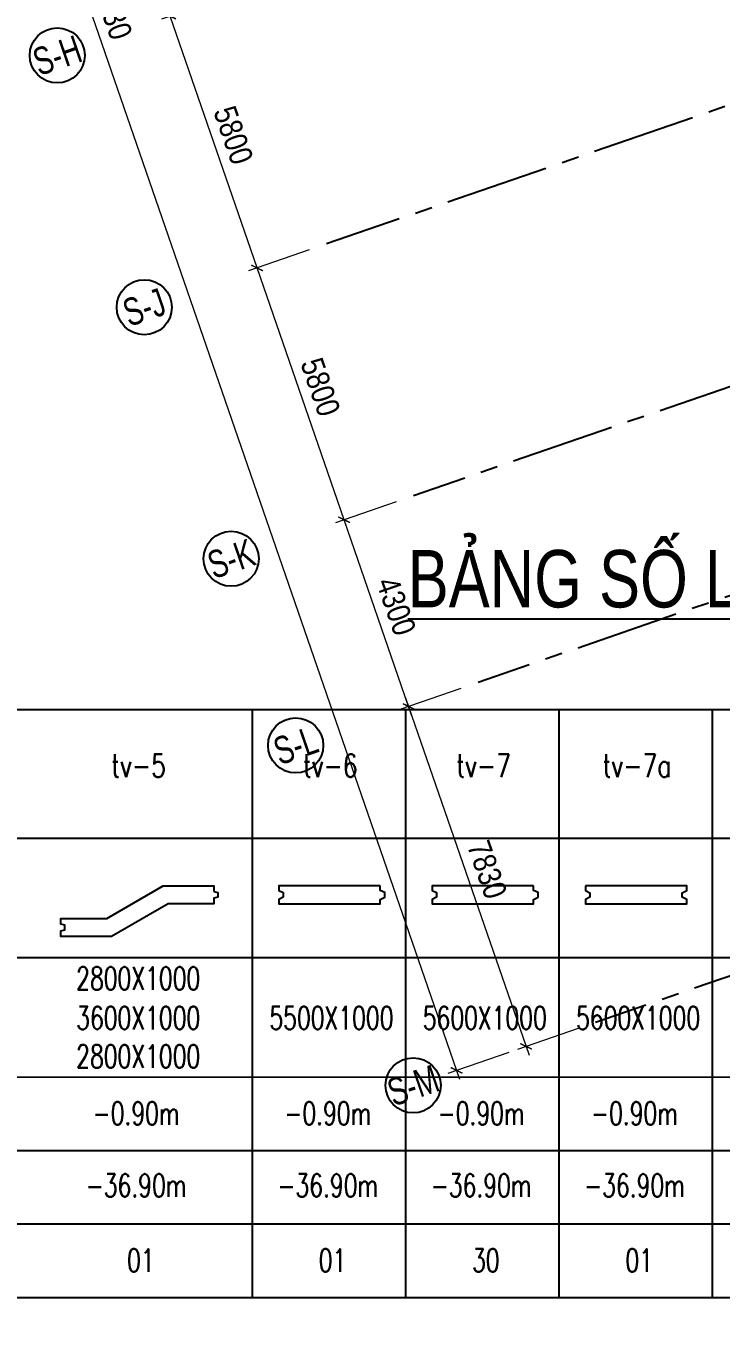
# Model space of a CAD drawing. Header units: millimetres. Extents: x 489377 to 1074388, y -818569 to -310551.
# Drawn here: x 512283 to 527407, y -417972 to -389794 of the extents above; entities that cross this region are included whole.
import ezdxf
from ezdxf.enums import TextEntityAlignment as Align
from ezdxf.xclip import XClip

# ---------------------------------------------------------------- set-up
doc = ezdxf.new("R2010")
doc.units = ezdxf.units.MM
doc.header["$LTSCALE"] = 100
doc.header["$XCLIPFRAME"] = 0
doc.header["$PDMODE"] = 32
doc.header["$PDSIZE"] = 2.5
for name, pattern in [('CENTER2', [1.125, 0.75, -0.125, 0.125, -0.125]), ('DASHDOT', [1, 0.5, -0.25, 0, -0.25]), ('DASHED', [4.5, 3, -1.5])]:
    doc.linetypes.add(name, pattern=pattern)
for name, color, linetype in [('ccu11-Betong', 6, 'Continuous'), ('ccu11-Dim', 8, 'Continuous'), ('ccu11-Khuat', 9, 'DASHED'), ('ccu11-Text', 31, 'Continuous'), ('ccu11-Thay', 7, 'Continuous'), ('ccu12-Hatch', 250, 'Continuous'), ('ccu12-Truc', 13, 'CENTER2'), ('KT-Dim', 8, 'Continuous'), ('Xref_ST_MBDV Cot vach 30.7.2022$0$Xref_ST_MBDV Cot vach 30.7.2022|Xref_ST_MBDV Cot vach 30.7.2022|Xref_ST_MBDV Cot vach 30.7.2022|Xref_ST_MBDV Cot vach 30.7.2022|A-CORE-OTLN', 2, 'Continuous'), ('Xref_ST_MBDV Cot vach 30.7.2022|Xref_ST_MBDV Cot vach 30.7.2022|Xref_ST_MBDV Cot vach 30.7.2022|Xref_ST_MBDV Cot vach 30.7.2022|A-GRID-SYM', 50, 'Continuous')]:
    doc.layers.add(name, color=color, linetype=linetype)
doc.layers.add('ccu12-Tencaukien', color=9, linetype='Continuous', lineweight=15)
doc.styles.add('Arial Narrow', font='ARIALN.TTF')
doc.styles.add('ccu11-VnAvH-B', font='VHAVANB.TTF', dxfattribs={"width": 0.8})
doc.styles.add('ccu11-vnsimli', font='vnsimli.shx', dxfattribs={"width": 0.8, "bigfont": 'vns.shx'})
doc.styles.add('HBA-Text', font='GOTHIC.TTF')
doc.dimstyles.new('ccu12-200', dxfattribs={"dimscale": 200, "dimtxt": 2.5, "dimasz": 1, "dimexe": 1, "dimexo": 2, "dimgap": 1, "dimtad": 1, "dimdec": 0, "dimdsep": 46, "dimtxsty": 'Arial Narrow', "dimblk": 'ARCHTICK', "dimcen": -1, "dimdle": 1, "dimclrd": 256, "dimclre": 256, "dimclrt": 3, "dimadec": 0, "dimazin": 2, "dimtfac": 0.1, "dimtdec": 0, "dimtmove": 0, "dimatfit": 1, "dimldrblk": 'ARCHTICK', "dimfxl": 0, "dimtvp": 0.833333, "dimtolj": 1, "dimtzin": 12, "dimarcsym": 0})

# ---------------------------------------------------------------- blocks, each defined once
blk = doc.blocks.new('GRID-SYM-flat-90')
at = {"layer": 'Xref_ST_MBDV Cot vach 30.7.2022|Xref_ST_MBDV Cot vach 30.7.2022|Xref_ST_MBDV Cot vach 30.7.2022|Xref_ST_MBDV Cot vach 30.7.2022|A-GRID-SYM'}
blk.add_circle((0, 0, 0), 900, dxfattribs=at)
at = {"layer": 'Xref_ST_MBDV Cot vach 30.7.2022|Xref_ST_MBDV Cot vach 30.7.2022|Xref_ST_MBDV Cot vach 30.7.2022|Xref_ST_MBDV Cot vach 30.7.2022|A-GRID-SYM', "style": 'HBA-Text'}
blk.add_attdef('GRID', text='', height=900, rotation=19.0471, dxfattribs=at).set_placement((0, 0, 0), align=Align.MIDDLE_CENTER)
blk = doc.blocks.new('GRID-SYM-flat-91')
at = {"layer": 'Xref_ST_MBDV Cot vach 30.7.2022|Xref_ST_MBDV Cot vach 30.7.2022|Xref_ST_MBDV Cot vach 30.7.2022|Xref_ST_MBDV Cot vach 30.7.2022|A-GRID-SYM'}
blk.add_circle((0, 0, 0), 900, dxfattribs=at)
at = {"layer": 'Xref_ST_MBDV Cot vach 30.7.2022|Xref_ST_MBDV Cot vach 30.7.2022|Xref_ST_MBDV Cot vach 30.7.2022|Xref_ST_MBDV Cot vach 30.7.2022|A-GRID-SYM', "style": 'HBA-Text'}
blk.add_attdef('GRID', text='', height=900, rotation=19.0471, dxfattribs=at).set_placement((0, 0, 0), align=Align.MIDDLE_CENTER)
blk = doc.blocks.new('GRID-SYM-flat-103')
at = {"layer": 'Xref_ST_MBDV Cot vach 30.7.2022|Xref_ST_MBDV Cot vach 30.7.2022|Xref_ST_MBDV Cot vach 30.7.2022|Xref_ST_MBDV Cot vach 30.7.2022|A-GRID-SYM'}
blk.add_circle((0, 0, 0), 900, dxfattribs=at)
at = {"layer": 'Xref_ST_MBDV Cot vach 30.7.2022|Xref_ST_MBDV Cot vach 30.7.2022|Xref_ST_MBDV Cot vach 30.7.2022|Xref_ST_MBDV Cot vach 30.7.2022|A-GRID-SYM', "style": 'HBA-Text'}
blk.add_attdef('GRID', text='', height=900, rotation=19.0471, dxfattribs=at).set_placement((0, 0, 0), align=Align.MIDDLE_CENTER)
blk = doc.blocks.new('GRID-SYM-flat-104')
at = {"layer": 'Xref_ST_MBDV Cot vach 30.7.2022|Xref_ST_MBDV Cot vach 30.7.2022|Xref_ST_MBDV Cot vach 30.7.2022|Xref_ST_MBDV Cot vach 30.7.2022|A-GRID-SYM'}
blk.add_circle((0, 0, 0), 900, dxfattribs=at)
at = {"layer": 'Xref_ST_MBDV Cot vach 30.7.2022|Xref_ST_MBDV Cot vach 30.7.2022|Xref_ST_MBDV Cot vach 30.7.2022|Xref_ST_MBDV Cot vach 30.7.2022|A-GRID-SYM', "style": 'HBA-Text'}
blk.add_attdef('GRID', text='', height=900, rotation=19.0471, dxfattribs=at).set_placement((0, 0, 0), align=Align.MIDDLE_CENTER)
blk = doc.blocks.new('_ARCHTICK')
at = {"color": 0, "linetype": 'ByBlock', "const_width": 0.15}
blk.add_lwpolyline([(-0.5, -0.5), (0.5, 0.5)], dxfattribs=at)
blk = doc.blocks.new('*D147')
at = {"layer": 'Defpoints', "color": 0, "ltscale": 0.5, "transparency": 16777216}
for p in [(1222544, -531505), (1225097, -538907), (1223585, -539429)]:
    blk.add_point(p, dxfattribs=at)
at = {"layer": 'KT-Dim', "lineweight": -2, "ltscale": 0.5, "transparency": 16777216}
for p, q in [((1222166, -531636), (1220841, -532093)), ((1220964, -531839), (1223650, -539618)), ((1224719, -539038), (1223396, -539495))]:
    blk.add_line(p, q, dxfattribs=at)
at = {"layer": 'KT-Dim', "lineweight": -2, "ltscale": 0.5, "transparency": 16777216, "xscale": 200, "yscale": 200, "zscale": 200}
for p, rotation in [((1221030, -532028), 109.0471379641783), ((1223585, -539429), 289.0471379641783)]:
    blk.add_blockref('_ARCHTICK', p, dxfattribs=dict(at, rotation=rotation))
at = {"layer": 'KT-Dim', "color": 3, "ltscale": 0.5, "transparency": 16777216, "insert": (1222738, -535580), "char_height": 500, "attachment_point": 5, "rotation": 289.0471, "style": 'Arial Narrow'}
blk.add_mtext('\\A1;7830', dxfattribs=at)
blk = doc.blocks.new('*D148')
at = {"layer": 'Defpoints', "color": 0, "ltscale": 0.5, "transparency": 16777216}
for p in [(1221139, -527441), (1219626, -527963), (1222544, -531505)]:
    blk.add_point(p, dxfattribs=at)
at = {"layer": 'KT-Dim', "lineweight": -2, "ltscale": 0.5, "transparency": 16777216}
for p, q in [((1220761, -527572), (1219437, -528029)), ((1221095, -532217), (1219561, -527774)), ((1222166, -531636), (1220841, -532093))]:
    blk.add_line(p, q, dxfattribs=at)
at = {"layer": 'KT-Dim', "lineweight": -2, "ltscale": 0.5, "transparency": 16777216, "xscale": 200, "yscale": 200, "zscale": 200}
for p, rotation in [((1219626, -527963), 109.0471379641783), ((1221030, -532028), 289.0471379641783)]:
    blk.add_blockref('_ARCHTICK', p, dxfattribs=dict(at, rotation=rotation))
at = {"layer": 'KT-Dim', "color": 3, "ltscale": 0.5, "transparency": 16777216, "insert": (1220758, -529847), "char_height": 500, "attachment_point": 5, "rotation": 289.0471, "style": 'Arial Narrow'}
blk.add_mtext('\\A1;4300', dxfattribs=at)
blk = doc.blocks.new('*D149')
at = {"layer": 'Defpoints', "color": 0, "ltscale": 0.5, "transparency": 16777216}
for p in [(1219246, -521959), (1217733, -522481), (1221139, -527441)]:
    blk.add_point(p, dxfattribs=at)
at = {"layer": 'KT-Dim', "lineweight": -2, "ltscale": 0.5, "transparency": 16777216}
for p, q in [((1218868, -522089), (1217544, -522546)), ((1219692, -528152), (1217668, -522292)), ((1220761, -527572), (1219437, -528029))]:
    blk.add_line(p, q, dxfattribs=at)
at = {"layer": 'KT-Dim', "lineweight": -2, "ltscale": 0.5, "transparency": 16777216, "xscale": 200, "yscale": 200, "zscale": 200}
for p, rotation in [((1217733, -522481), 109.0471379641783), ((1219626, -527963), 289.0471379641783)]:
    blk.add_blockref('_ARCHTICK', p, dxfattribs=dict(at, rotation=rotation))
at = {"layer": 'KT-Dim', "color": 3, "ltscale": 0.5, "transparency": 16777216, "insert": (1219110, -525074), "char_height": 500, "attachment_point": 5, "rotation": 289.0471, "style": 'Arial Narrow'}
blk.add_mtext('\\A1;5800', dxfattribs=at)
blk = doc.blocks.new('*D150')
at = {"layer": 'Defpoints', "color": 0, "ltscale": 0.5, "transparency": 16777216}
for p in [(1217353, -516476), (1215841, -516998), (1219246, -521959)]:
    blk.add_point(p, dxfattribs=at)
at = {"layer": 'KT-Dim', "lineweight": -2, "ltscale": 0.5, "transparency": 16777216}
for p, q in [((1216975, -516607), (1215652, -517064)), ((1217799, -522670), (1215775, -516809)), ((1218868, -522089), (1217544, -522546))]:
    blk.add_line(p, q, dxfattribs=at)
at = {"layer": 'KT-Dim', "lineweight": -2, "ltscale": 0.5, "transparency": 16777216, "xscale": 200, "yscale": 200, "zscale": 200}
for p, rotation in [((1215841, -516998), 109.0471379641783), ((1217733, -522481), 289.0471379641783)]:
    blk.add_blockref('_ARCHTICK', p, dxfattribs=dict(at, rotation=rotation))
at = {"layer": 'KT-Dim', "color": 3, "ltscale": 0.5, "transparency": 16777216, "insert": (1217217, -519591), "char_height": 500, "attachment_point": 5, "rotation": 289.0471, "style": 'Arial Narrow'}
blk.add_mtext('\\A1;5800', dxfattribs=at)
blk = doc.blocks.new('*D155')
at = {"layer": 'Defpoints', "color": 0, "ltscale": 0.5, "transparency": 16777216}
for p in [(1207649, -493273), (1223585, -539429, 0), (1222072, -539951)]:
    blk.add_point(p, dxfattribs=at)
at = {"layer": 'KT-Dim', "lineweight": -2, "ltscale": 0.5, "transparency": 16777216}
for p, q in [((1207271, -493403), (1205948, -493860)), ((1206072, -493606), (1222138, -540140)), ((1223207, -539560), (1221883, -540017))]:
    blk.add_line(p, q, dxfattribs=at)
at = {"layer": 'KT-Dim', "lineweight": -2, "ltscale": 0.5, "transparency": 16777216, "xscale": 200, "yscale": 200, "zscale": 200}
for p, rotation in [((1206137, -493795), 109.0471379536156), ((1222072, -539951), 289.0471379536156)]:
    blk.add_blockref('_ARCHTICK', p, dxfattribs=dict(at, rotation=rotation))
at = {"layer": 'KT-Dim', "color": 3, "ltscale": 0.5, "transparency": 16777216, "insert": (1214535, -516725), "char_height": 500, "attachment_point": 5, "rotation": 289.0471, "style": 'Arial Narrow'}
blk.add_mtext('\\A1;48830', dxfattribs=at)
blk = doc.blocks.new('LUOI TRUC-NT2')
at = {"layer": 'ccu12-Truc', "ltscale": 30}
blk.add_line((5626.6, 60718.2), (44698.1, 28451.5), dxfattribs=at)
blk = doc.blocks.new('Bang so lieu tuong vay')
at = {"layer": 'ccu11-Betong', "elevation": 0}
for points in [[(20662, -3964), (20749, -3985), (20749, -4088), (20662, -4110), (20662, -4234), (19665, -4234), (18437, -4943), (17334, -4943), (17334, -4818), (17421, -4797), (17421, -4694), (17334, -4673), (17334, -4549), (18331, -4549), (19559, -3840), (20662, -3840)], [(24278, -3840), (22072, -3840), (22072, -3938), (22171, -3987), (22171, -4086), (22072, -4135), (22072, -4234), (24278, -4234), (24278, -4135), (24377, -4086), (24377, -3987), (24278, -3938)], [(27614, -3840), (25408, -3840), (25408, -3938), (25507, -3987), (25507, -4086), (25408, -4135), (25408, -4234), (27614, -4234), (27614, -4135), (27713, -4086), (27713, -3987), (27614, -3938)], [(28745, -3840), (28745, -3938), (28843, -3988), (28843, -4086), (28745, -4136), (28745, -4234), (30950, -4234), (30950, -4136), (30852, -4086), (30852, -3988), (30950, -3938), (30950, -3840)]]:
    blk.add_lwpolyline(points, close=True, dxfattribs=at)
at = {"layer": 'ccu11-Thay'}
for p, q in [((0, 0), (66530, -2, 0)), ((21494, -1, 0), (21494, -12801, 0)), ((24830, -1, 0), (24830, -12801, 0)), ((28166, -1, 0), (28166, -12801, 0)), ((31502, -1, 0), (31502, -12801, 0)), ((0, -2800), (66530, -2802, 0)), ((0, -5400), (66530, -5402, 0)), ((0, -8000), (66530, -8002, 0)), ((0, -9600), (66530, -9602, 0)), ((0, -11200), (66530, -11202, 0)), ((0, -12800), (66530, -12802, 0))]:
    blk.add_line(p, q, dxfattribs=at)
at = {"layer": 'ccu11-Text'}
for s, height, style, width, p in [('%%UB¶NG sè liÖu T¦êNG V¢Y', 1250, 'ccu11-VnAvH-B', 0.8, (33863, 2899, 0)), ('tv-5', 500, 'ccu11-vnsimli', 0.75, (19023, -1222, 0)), ('tv-6', 500, 'ccu11-vnsimli', 0.75, (23193, -1222, 0)), ('tv-7', 500, 'ccu11-vnsimli', 0.75, (26529, -1222, 0)), ('tv-7a', 500, 'ccu11-vnsimli', 0.75, (29865, -1222, 0)), ('2800X1000', 500, 'ccu11-vnsimli', 0.7, (19016, -5854, 0)), ('3600X1000', 500, 'ccu11-vnsimli', 0.7, (19016, -6714, 0)), ('5500X1000', 500, 'ccu11-vnsimli', 0.7, (23219, -6714, 0)), ('5600X1000', 500, 'ccu11-vnsimli', 0.7, (26555, -6714, 0)), ('5600X1000', 500, 'ccu11-vnsimli', 0.7, (29891, -6714, 0)), ('2800X1000', 500, 'ccu11-vnsimli', 0.7, (19016, -7551, 0)), ('-0.90m', 500, 'ccu11-vnsimli', 0.7, (18971, -8791, 0)), ('-0.90m', 500, 'ccu11-vnsimli', 0.7, (23141, -8791, 0)), ('-0.90m', 500, 'ccu11-vnsimli', 0.7, (26477, -8791, 0)), ('-0.90m', 500, 'ccu11-vnsimli', 0.7, (29813, -8791, 0)), ('-36.90m', 500, 'ccu11-vnsimli', 0.7, (18971, -10362, 0)), ('-36.90m', 500, 'ccu11-vnsimli', 0.7, (23141, -10362, 0)), ('-36.90m', 500, 'ccu11-vnsimli', 0.7, (26477, -10362, 0)), ('-36.90m', 500, 'ccu11-vnsimli', 0.7, (29813, -10362, 0)), ('01', 500, 'ccu11-vnsimli', 0.7, (19071, -11992, 0)), ('01', 500, 'ccu11-vnsimli', 0.7, (23241, -11992, 0)), ('30', 500, 'ccu11-vnsimli', 0.7, (26577, -11992, 0)), ('01', 500, 'ccu11-vnsimli', 0.7, (29913, -11992, 0))]:
    blk.add_text(s, height=height, rotation=359.9974, dxfattribs=dict(at, style=style, width=width)).set_placement(p, align=Align.MIDDLE)
blk = doc.blocks.new('Grid-ST-flat-3')
at = {"layer": 'ccu12-Truc', "ltscale": 30}
for p, q in [((376274.9, -67070, 0.1), (307703.7, -90744, 0.1)), ((368131.1, -76017.5, 0.1), (309596.5, -96226.5, 0.1)), ((369534.4, -80082.1, 0.1), (310999.8, -100291.1, 0.1)), ((362499.4, -90794.4, 0.1), (313555, -107692.4, 0.1))]:
    blk.add_line(p, q, dxfattribs=at)
at = {"layer": 'KT-Dim'}
ref = blk.add_blockref('GRID-SYM-flat-103', (301843.2, -86639, 0.1), dxfattribs=dict(at, xscale=0.6666666666666666, yscale=0.6666666666666666, zscale=0.6666666666666666))
ref.add_attrib('GRID', 'S-H', dxfattribs={"layer": 'Xref_ST_MBDV Cot vach 30.7.2022|Xref_ST_MBDV Cot vach 30.7.2022|Xref_ST_MBDV Cot vach 30.7.2022|Xref_ST_MBDV Cot vach 30.7.2022|A-GRID-SYM', "height": 600, "rotation": 19, "style": 'HBA-Text', "width": 0.75}).set_placement((301843.2, -86639, 0.1), align=Align.MIDDLE_CENTER)
ref = blk.add_blockref('GRID-SYM-flat-91', (303736, -92121.5, 0.1), dxfattribs=dict(at, xscale=0.6666666666666666, yscale=0.6666666666666666, zscale=0.6666666666666666))
ref.add_attrib('GRID', 'S-J', dxfattribs={"layer": 'Xref_ST_MBDV Cot vach 30.7.2022|Xref_ST_MBDV Cot vach 30.7.2022|Xref_ST_MBDV Cot vach 30.7.2022|Xref_ST_MBDV Cot vach 30.7.2022|A-GRID-SYM', "height": 600, "rotation": 19, "style": 'HBA-Text', "width": 0.75}).set_placement((303736, -92121.5, 0.1), align=Align.MIDDLE_CENTER)
ref = blk.add_blockref('GRID-SYM-flat-90', (305626.4, -97597.2, 0.1), dxfattribs=dict(at, xscale=0.6666666666666666, yscale=0.6666666666666666, zscale=0.6666666666666666))
ref.add_attrib('GRID', 'S-K', dxfattribs={"layer": 'Xref_ST_MBDV Cot vach 30.7.2022|Xref_ST_MBDV Cot vach 30.7.2022|Xref_ST_MBDV Cot vach 30.7.2022|Xref_ST_MBDV Cot vach 30.7.2022|A-GRID-SYM', "height": 600, "rotation": 19, "style": 'HBA-Text', "width": 0.75}).set_placement((305626.4, -97597.2, 0.1), align=Align.MIDDLE_CENTER)
ref = blk.add_blockref('GRID-SYM-flat-104', (307029.7, -101661.7, 0.1), dxfattribs=dict(at, xscale=0.6666666666666666, yscale=0.6666666666666666, zscale=0.6666666666666666))
ref.add_attrib('GRID', 'S-L', dxfattribs={"layer": 'Xref_ST_MBDV Cot vach 30.7.2022|Xref_ST_MBDV Cot vach 30.7.2022|Xref_ST_MBDV Cot vach 30.7.2022|Xref_ST_MBDV Cot vach 30.7.2022|A-GRID-SYM', "height": 600, "rotation": 19, "style": 'HBA-Text', "width": 0.75}).set_placement((307029.7, -101661.7, 0.1), align=Align.MIDDLE_CENTER)
ref = blk.add_blockref('GRID-SYM-flat-104', (309585, -109063.1, 0.1), dxfattribs=dict(at, xscale=0.6666666666666666, yscale=0.6666666666666666, zscale=0.6666666666666666))
ref.add_attrib('GRID', 'S-M', dxfattribs={"layer": 'Xref_ST_MBDV Cot vach 30.7.2022|Xref_ST_MBDV Cot vach 30.7.2022|Xref_ST_MBDV Cot vach 30.7.2022|Xref_ST_MBDV Cot vach 30.7.2022|A-GRID-SYM', "height": 600, "rotation": 19, "style": 'HBA-Text', "width": 0.75}).set_placement((309585, -109063.1, 0.1), align=Align.MIDDLE_CENTER)
at = {"layer": 'KT-Dim', "ltscale": 0.5}
for base, p1, p2, angle, picture, middle in [((310530.2, -108736.7, 0.1), (296107.2, -62058, 0.1), (312042.6, -108214.5, 0.1), 289.04714, '*D155', (302992.9, -85509.8, 0.1)), ((304298.5, -85783.7, 0.1), (307703.7, -90744, 0.1), (305810.9, -85261.6, 0.1), 109.04714, '*D150', (305675.2, -88376.4, 0.1)), ((306191.3, -91266.2, 0.1), (309596.5, -96226.5, 0.1), (307703.7, -90744, 0.1), 109.04714, '*D149', (307568, -93858.8, 0.1)), ((308084.1, -96748.6, 0.1), (311001.8, -100290.4, 0.1), (309596.5, -96226.5, 0.1), 109.04714, '*D148', (309216.1, -98632.4, 0.1)), ((312042.6, -108214.5, 0.1), (311001.8, -100290.4, 0.1), (313555, -107692.4, 0.1), 109.04714, '*D147', (311195.4, -104365.3, 0.1))]:
    dim = blk.add_linear_dim(base=base, p1=p1, p2=p2, angle=angle, dimstyle='ccu12-200', override={"dimtmove": 1}, dxfattribs=at)
    dim.commit()
    dim.dimension.update_dxf_attribs({"geometry": picture, "text_midpoint": middle, "insert": (-911542.2, 431214.7)})
blk = doc.blocks.new('220908_DWall Plan')
at = {"layer": 'ccu12-Hatch', "ltscale": 0.5}
h = blk.add_hatch(dxfattribs=at)
h.set_pattern_fill('VATLIEU04', color=256, scale=50, pattern_type=2)
h.set_pattern_definition([(50, (-626373.33, 223416.3), (358.63009, -31.37607), [37.5, -412.5]), (355, (-626373.33, 223416.3), (-69.37567, 376.09607), [30, -330]), (100.4514, (-626343.45, 223413.7), (289.25469, 344.71977), [31.8701, -350.57106]), (46.1842, (-626373.33, 223516.3), (533.62052, -82.7595), [56.25, -618.75]), (96.6356, (-626328.87, 223509.4), (467.33135, 487.05894), [47.80514, -525.8565]), (351.1842, (-626373.33, 223516.3), (467.33097, 487.0593), [45, -495]), (21, (-626323.33, 223491.3), (298.45353, -201.30945), [37.5, -412.5]), (326, (-626323.33, 223491.3), (121.65767, 362.57502), [30, -330]), (71.4514, (-626298.46, 223474.54), (420.11131, 161.26525), [31.8701, -350.57106]), (37.5, (-626373.33, 223416.31), (6.079928, 166.446927), [0, -326, 0, -335, 0, -331.25]), (7.5, (-626373.33, 223416.31), (131.53477, 197.205856), [0, -191, 0, -318.5, 0, -126.25]), (327.5, (-626484.83, 223416.31), (266.911218, -11.277436), [0, -125, 0, -390, 0, -517.5]), (317.5, (-626534.83, 223416.31), (291.593085, 50.05249), [0, -162.5, 0, -259, 0, -367.5]), (45, (-626373.33, 223416.31), (-150.26019, 150.26019), []), (45, (-626373.33, 223477.56), (-150.26019, 150.26019), [])])
h.paths.add_polyline_path([(-122510.4, 58795.4), (-122033.7, 56036.3), (-122025.8, 55995.6), (-121435.2, 53258.6), (-121425.6, 53218.3), (-120722.3, 50508.1), (-120711, 50468.2), (-119896.1, 47789.5), (-119883.2, 47750.1), (-118958, 45107.4), (-118943.5, 45068.6), (-117909.8, 42466.4), (-117893.7, 42428.3), (-116753.1, 39871.1), (-116735.4, 39833.7), (-115489.9, 37325.9), (-115470.4, 37288.7), (-113949.2, 34524), (-113926.1, 34484.2), (-112465, 32095.7), (-112442.4, 32060.3), (-110882.3, 29735.2), (-110858.5, 29701.3), (-109203.6, 27442.8), (-109178.4, 27409.9), (-107431.4, 25221.8), (-107404.9, 25189.9), (-105568.8, 23076), (-105541, 23045.3), (-103618.9, 21009.2), (-103589.9, 20979.7), (-101585.2, 19024.9), (-101555, 18996.6), (-99471.1, 17126.5), (-99439.7, 17099.4), (-97280.2, 15317.2), (-97247.7, 15291.5), (-95016.3, 13600.1), (-94982.8, 13575.8), (-92683.3, 11978.3), (-92648.8, 11955.3), (-90285.1, 10454.4), (-90249.7, 10432.9), (-87825.9, 9031.1), (-87789.6, 9011.1), (-85309.8, 7710.8), (-85272.8, 7692.3), (-82741.3, 6495.8), (-82703.5, 6478.9), (-80124.7, 5388.2), (-80086.2, 5372.8), (-77464.5, 4389.8), (-77425.4, 4376.1), (-74765.2, 3502.4), (-74725.6, 3490.3), (-72031.5, 2727.6), (-71991.4, 2717.1), (-69268, 2066.5), (-69227.6, 2057.8), (-66479.6, 1520.5), (-66438.8, 1513.4), (-63670.9, 1090.4), (-63637.2, 1085.8), (-60856.6, 757.2), (-60844.4, 755.8), (-41353.3, -1307), (0, 0), (5993.1, 7667.3), (-23501.3, 144497.8), (-27624.7, 160190.9), (-41845.5, 164209.2), (-48082.3, 159482.1), (-71537, 141587.6), (-77499.2, 137277.8), (-78971.4, 133992.6), (-83075.5, 131026), (-86656.7, 130658.3), (-88925.9, 129018), (-91195.2, 127377.7), (-93464.4, 125737.4), (-93470.8, 125732.8), (-95729.2, 124077.6), (-95757.8, 124056), (-97965.7, 122333.9), (-98004.3, 122302.4), (-100138.8, 120490.2), (-100176.1, 120457.1), (-102233.4, 118557.8), (-102269.3, 118523.2), (-104245.9, 116540.1), (-104280.4, 116504.1), (-106173, 114440.6), (-106205.9, 114403.1), (-108011.2, 112262.8), (-108042.5, 112224.1), (-109757.4, 110010.7), (-109787.1, 109970.7), (-111408.7, 107688), (-111436.7, 107646.8), (-112962, 105298.7), (-112988.3, 105256.4), (-114414.8, 102847), (-114439.3, 102803.6), (-115764.6, 100337.1), (-115787.3, 100292.7), (-117009, 97773.3), (-117029.8, 97728.1), (-118145.9, 95160.1), (-118164.8, 95114), (-119173.3, 92501.9), (-119190.2, 92455.1), (-120089.4, 89803.4), (-120104.4, 89755.9), (-120892.7, 87069.1), (-120905.8, 87021), (-121581.8, 84303.9), (-121592.9, 84255.3), (-122155.5, 81512.4), (-122164.5, 81463.4), (-122612.8, 78699.5), (-122619.8, 78650.1), (-122952.9, 75870), (-122957.9, 75820.4), (-123175.3, 73028.9), (-123178.2, 72978.7), (-123278.4, 70180.4), (-123279.1, 70131.9), (-123266, 67331.9), (-123264.7, 67281.1), (-123132.9, 64484.2), (-123130.1, 64443.1), (-122883.3, 61654), (-122878.8, 61612.8), (-122516.6, 58836.3)])
h.paths.add_polyline_path([(-24474.2, 144265.3), (-28446.7, 159384), (-41638.3, 163111.5), (-47477, 158686.1), (-70940.7, 140784.7), (-76696.2, 136624.4), (-78168.4, 133339.2), (-82706.9, 130058.6), (-86288, 129690.9), (-88340.1, 128207.6), (-88223, 128045.5), (-90492.2, 126405.2), (-92761.4, 124764.9), (-95019.8, 123109.7), (-97227.7, 121387.7), (-99362.1, 119575.4), (-101419.4, 117676.1), (-103396, 115692.9), (-105288.6, 113629.4), (-107093.9, 111489.1), (-108808.8, 109275.7), (-110430.4, 106993.1), (-111955.7, 104645), (-113382.2, 102235.7), (-114707.5, 99769.1), (-115929.2, 97249.7), (-117045.3, 94681.8), (-118053.8, 92069.7), (-118953, 89418), (-119741.3, 86731.3), (-120417.3, 84014.1), (-120980, 81271.2), (-121428.3, 78507.4), (-121761.5, 75727.3), (-121978.9, 72935.7), (-122079.1, 70137.5), (-122066, 67337.5), (-121934.3, 64540.6), (-122134, 64531.2), (-121887.2, 61742.1), (-121525, 58965.6), (-121048.3, 56206.5), (-120457.7, 53469.5), (-119754.3, 50759.3), (-118939.4, 48080.5), (-118014.2, 45437.8), (-116980.4, 42835.6), (-115839.8, 40278.5), (-114594.3, 37770.7), (-113073.1, 35006), (-111612, 32617.5), (-110051.9, 30292.4), (-108396.9, 28033.8), (-106649.9, 25845.7), (-104813.8, 23731.8), (-102891.7, 21695.7), (-100887.1, 19740.8), (-98803.2, 17870.7), (-96643.7, 16088.4), (-94412.2, 14397.1), (-92112.7, 12799.5), (-89749, 11298.5), (-87325.2, 9896.7), (-84845.4, 8596.4), (-82314, 7399.9), (-79735.1, 6309.2), (-77113.4, 5326.2), (-74453.2, 4452.5), (-71759.1, 3689.8), (-69035.7, 3039.2), (-66287.7, 2501.9), (-63519.8, 2078.9), (-60739.2, 1750.2), (-41316.3, -305.3), (-499.5, 984.7), (4916.9, 7914.3)], flags=16)
at = {"layer": 'Xref_ST_MBDV Cot vach 30.7.2022$0$Xref_ST_MBDV Cot vach 30.7.2022|Xref_ST_MBDV Cot vach 30.7.2022|Xref_ST_MBDV Cot vach 30.7.2022|Xref_ST_MBDV Cot vach 30.7.2022|A-CORE-OTLN', "color": 6}
for points in [[(-71537, 141587.6), (-77499.2, 137277.8), (-78971.4, 133992.6), (-83075.5, 131026), (-86656.7, 130658.3), (-88925.9, 129018), (-91195.2, 127377.7), (-93464.4, 125737.4), (-93470.8, 125732.8), (-95729.2, 124077.6), (-95757.8, 124056), (-97965.7, 122333.9), (-98004.3, 122302.4), (-100138.8, 120490.2), (-100176.1, 120457.1), (-102233.4, 118557.8), (-102269.3, 118523.2), (-104245.9, 116540.1)], [(-47477, 158686.1), (-70940.7, 140784.7), (-76696.2, 136624.4), (-78168.4, 133339.2), (-82706.9, 130058.6), (-86288, 129690.9), (-88340.1, 128207.6), (-88223, 128045.5), (-90492.2, 126405.2), (-92761.4, 124764.9), (-95019.8, 123109.7), (-97227.7, 121387.7), (-99362.1, 119575.4), (-101419.4, 117676.1), (-103396, 115692.9), (-105288.6, 113629.4), (-107093.9, 111489.1), (-108808.8, 109275.7), (-110430.4, 106993.1), (-111955.7, 104645), (-113382.2, 102235.7), (-114707.5, 99769.1), (-115929.2, 97249.7), (-117045.3, 94681.8)]]:
    blk.add_lwpolyline(points, dxfattribs=at)
blk.add_blockref('Grid-ST-flat-3', (-415251.1, 99227.9, 0.1))
at = {"layer": 'ccu11-Dim'}
blk.add_blockref('LUOI TRUC-NT2', (-106646, 63962.7), dxfattribs=at)
at = {"layer": 'ccu11-Khuat', "color": 1, "linetype": 'DASHDOT', "ltscale": 18, "const_width": 50}
blk.add_lwpolyline([(-22987.3, 144613.5), (-28513.5, 165720.5), (-36919.6, 168632.9), (-48422.9, 159930), (-71888.3, 142059.8), (-95520.4, 125009, 0.6850113), (-62310.1, 364.4), (-41523.2, -1853.9), (126.4, -574.1), (6443.7, 7493.4), (-22987.3, 144613.5)], format="xyb", close=True, dxfattribs=at)

msp = doc.modelspace()

# ---------------------------------------------------------------- block references
at = {"layer": 'ccu12-Tencaukien'}
msp.add_blockref('Bang so lieu tuong vay', (495711, -404678, 0), dxfattribs=at)
ref = msp.add_blockref('220908_DWall Plan', (626373, -535558), dxfattribs=at)
XClip(ref).set_block_clipping_path([(-131661.2359303688, -22322.732380681), (12318.7632058876, 92474.8859781274)])

# ---------------------------------------------------------------- next in the draw order: block references
ref = msp.add_blockref('220908_DWall Plan', (626373, -403026), dxfattribs=at)
XClip(ref).set_block_clipping_path([(-131661.2359303688, -22322.732380681), (12318.7632058876, 92474.8859781274)])

doc.saveas('drawing.dxf')
